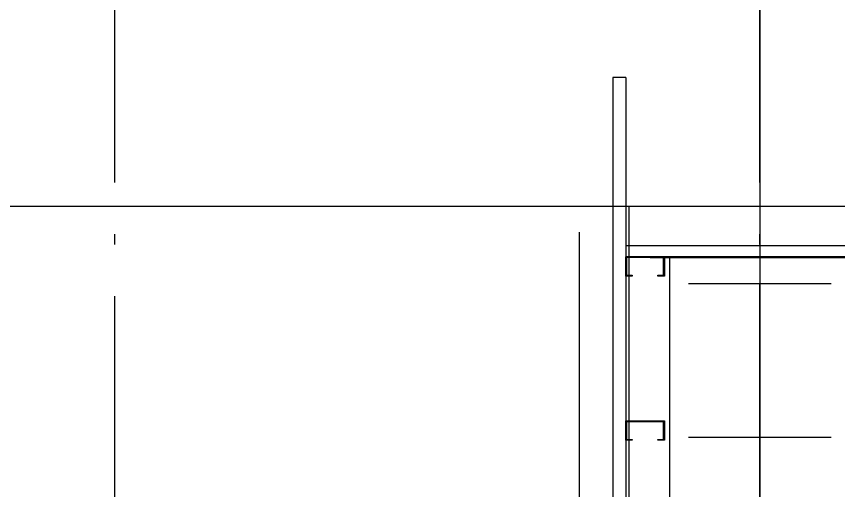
# Model space of a CAD drawing. Header units: millimetres. Extents: x 0 to 672800, y 0 to 118800.
# Drawn here: x 278569 to 281755, y 82593 to 84432 of the extents above; entities that cross this region are included whole.
import ezdxf
from ezdxf.xclip import XClip

# ---------------------------------------------------------------- set-up
doc = ezdxf.new("R2010")
doc.units = ezdxf.units.MM
doc.header["$LTSCALE"] = 200
doc.header["$XCLIPFRAME"] = 0
doc.linetypes.add('CEN-GAUN', pattern=[32.2, 30, -1, 0.2, -1])
doc.linetypes.add('CENTER', pattern=[50.8, 31.75, -6.35, 6.35, -6.35])
doc.layers.get('DEFPOINTS').update_dxf_attribs({"color": 137})
for name, color, linetype in [('0-S-col', 4, 'Continuous'), ('CEN', 1, 'CEN-GAUN'), ('ELE-6', 6, 'Continuous'), ('입면선', 9, 'Continuous'), ('중심선', 1, 'CENTER')]:
    doc.layers.add(name, color=color, linetype=linetype)

# ---------------------------------------------------------------- blocks, each defined once
blk = doc.blocks.new('I-Center Section')
at = {"layer": '0-S-col', "color": 252}
for p, q in [((-276.474, 15700.81), (276.474, 15700.81)), ((0, 15105.218), (0, 15700.81)), ((-276.474, 15105.218), (276.474, 15105.218))]:
    blk.add_line(p, q, dxfattribs=at)
at = {"layer": 'ELE-6', "color": 252}
for p, q in [((-570, 16500), (-570, 14500)), ((-520, 16500), (-570, 16500)), ((-520, 16500), (-520, 14500)), ((425, 15846.755), (-520, 15846.755)), ((425, 15804.858), (-520, 15804.858))]:
    blk.add_line(p, q, dxfattribs=at)
at = {"layer": '입면선', "color": 252, "ltscale": 200}
blk.add_line((-350, 15804.858), (-350, 14500), dxfattribs=at)
at = {"layer": '입면선', "color": 252, "ltscale": 20}
blk.add_line((425, 15800), (-425, 15800), dxfattribs=at)
at = {"layer": '입면선', "color": 252, "ltscale": 200}
for points in [[(-494.502, 15729.858), (-520, 15729.858), (-520, 15804.858), (-370, 15804.858), (-370, 15729.858), (-395.498, 15729.858), (-395.498, 15732.858), (-373, 15732.858), (-373, 15801.858), (-517, 15801.858), (-517, 15732.858), (-494.502, 15732.858)], [(-494.502, 15092.777), (-520, 15092.777), (-520, 15167.777), (-370, 15167.777), (-370, 15092.777), (-395.498, 15092.777), (-395.498, 15095.777), (-373, 15095.777), (-373, 15164.777), (-517, 15164.777), (-517, 15095.777), (-494.502, 15095.777)]]:
    blk.add_lwpolyline(points, close=True, dxfattribs=at)
at = {"layer": '중심선', "color": 252, "ltscale": 50}
for p, q in [((0, 22697.902), (0, -6005.858)), ((65952.118, 16000), (-4344.024, 16000))]:
    blk.add_line(p, q, dxfattribs=at)

msp = doc.modelspace()

# ---------------------------------------------------------------- linework, layer by layer
at = {"layer": 'CEN'}
for p, q in [((278950, 64467), (278950, 88994.9)), ((281450, 64467), (281450, 88994.9)), ((280942.5, 83697.6), (280942.5, 77767.6))]:
    msp.add_line(p, q, dxfattribs=at)
at = {"layer": 'DEFPOINTS'}
msp.add_line((280750, 83594.9), (280750, 71284.7), dxfattribs=at)

# ---------------------------------------------------------------- block references
at = {"layer": 'CEN'}
ref = msp.add_blockref('I-Center Section', (281450, 67694.9), dxfattribs=at)
XClip(ref).set_block_clipping_path([(-86600.0000000007, -7299.9999999996), (21365.1452018311, 21300.0000000003)])

doc.saveas('drawing.dxf')
